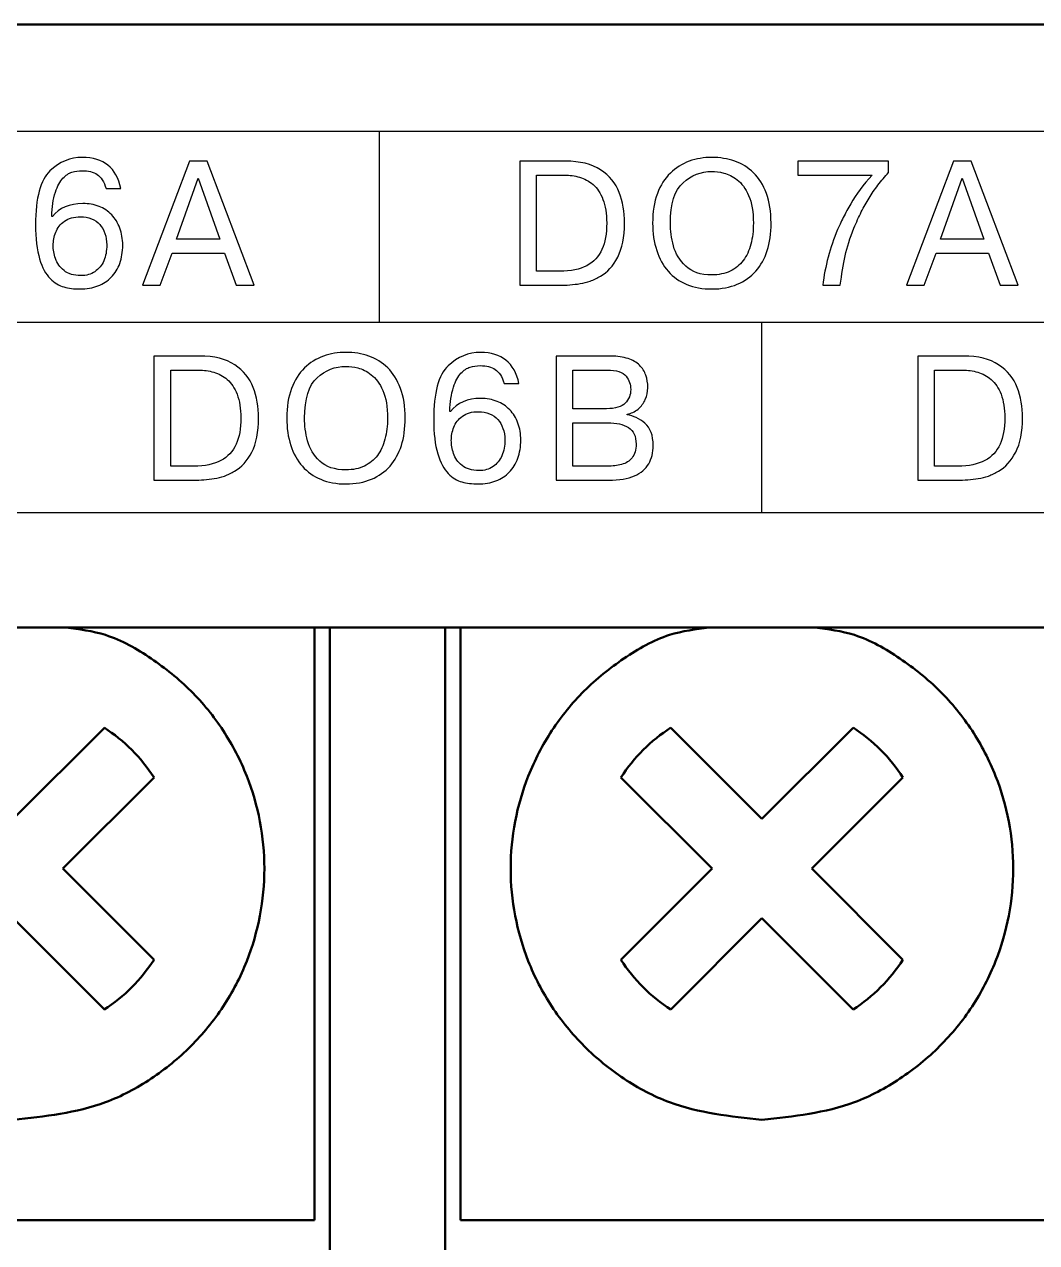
# Model space of a CAD drawing. Header units: millimetres. Extents: x 3520 to 8864, y 403 to 1747.
# Drawn here: x 5707.74 to 5717.81, y 1217.08 to 1229.2 of the extents above; entities that cross this region are included whole.
import ezdxf

# ---------------------------------------------------------------- set-up
doc = ezdxf.new("R2010")
doc.units = ezdxf.units.MM
doc.layers.add('main', color=5, linetype='Continuous', lineweight=50)
doc.layers.add('text', color=250, linetype='Continuous')

msp = doc.modelspace()

# ---------------------------------------------------------------- linework, layer by layer
at = {"layer": 'main', "color": 0, "linetype": 'Continuous'}
for p, q in [((5678.124, 1229.2), (5741.124, 1229.2)), ((5680.124, 1223.2), (5739.124, 1223.2)), ((5710.624, 1220.8), (5710.624, 1223.2)), ((5710.774, 1223.2), (5710.774, 1217.4)), ((5711.924, 1217.4), (5711.924, 1223.2)), ((5712.074, 1223.2), (5712.074, 1220.8)), ((5707.624, 1221.295), (5708.532, 1222.202)), ((5714.167, 1222.202), (5715.074, 1221.295)), ((5715.074, 1221.295), (5715.982, 1222.202)), ((5709.027, 1221.707), (5708.119, 1220.8)), ((5714.579, 1220.8), (5713.672, 1221.707)), ((5716.477, 1221.707), (5715.569, 1220.8)), ((5708.119, 1220.8), (5709.027, 1219.893)), ((5710.624, 1217.3), (5710.624, 1220.8)), ((5712.074, 1220.8), (5712.074, 1217.3)), ((5713.672, 1219.893), (5714.579, 1220.8)), ((5715.569, 1220.8), (5716.477, 1219.893)), ((5708.532, 1219.398), (5707.624, 1220.305)), ((5715.074, 1220.305), (5714.167, 1219.398)), ((5715.982, 1219.398), (5715.074, 1220.305)), ((5704.624, 1217.3), (5710.624, 1217.3)), ((5710.774, 1217.4), (5710.774, 1216.4)), ((5711.924, 1216.4), (5711.924, 1217.4)), ((5712.074, 1217.3), (5718.074, 1217.3))]:
    msp.add_line(p, q, dxfattribs=at)
for centre, start, end in [((5707.624, 1220.8), 32.9031, 57.0969), ((5715.074, 1220.8), 122.9031, 147.0969), ((5715.074, 1220.8), 32.9031, 57.0969), ((5707.624, 1220.8), 302.9031, 327.0969), ((5715.074, 1220.8), 212.9031, 237.0969), ((5715.074, 1220.8), 302.9031, 327.0969)]:
    msp.add_arc(centre, 1.67, start, end, dxfattribs=at)
for points, knots in [([(5708.149, 1223.2), (5708.283, 1223.182), (5708.587, 1223.142), (5709.006, 1222.899), (5709.405, 1222.581), (5709.729, 1222.182), (5710.031, 1221.6), (5710.185, 1220.8), (5710.031, 1220), (5709.729, 1219.417), (5709.404, 1219.02), (5709.007, 1218.697), (5708.424, 1218.385), (5707.939, 1218.334), (5707.624, 1218.3)], [0, 0, 0, 0, 0.055286, 0.12523, 0.195101, 0.265045, 0.334916, 0.463401, 0.591886, 0.66183, 0.7317, 0.801644, 0.871515, 1, 1, 1, 1]), ([(5715.074, 1218.3), (5714.76, 1218.334), (5714.275, 1218.385), (5713.692, 1218.697), (5713.295, 1219.02), (5712.969, 1219.418), (5712.668, 1220), (5712.514, 1220.8), (5712.668, 1221.6), (5712.97, 1222.182), (5713.294, 1222.581), (5713.693, 1222.9), (5714.112, 1223.142), (5714.416, 1223.182), (5714.55, 1223.2)], [0, 0, 0, 0, 0.128485, 0.198429, 0.2683, 0.338244, 0.408114, 0.536599, 0.665084, 0.735028, 0.804899, 0.874843, 0.944714, 1, 1, 1, 1]), ([(5715.599, 1223.2), (5715.733, 1223.182), (5716.037, 1223.142), (5716.456, 1222.899), (5716.855, 1222.581), (5717.179, 1222.182), (5717.481, 1221.6), (5717.635, 1220.8), (5717.481, 1220), (5717.179, 1219.417), (5716.854, 1219.02), (5716.457, 1218.697), (5715.874, 1218.385), (5715.389, 1218.334), (5715.074, 1218.3)], [0, 0, 0, 0, 0.055286, 0.12523, 0.195101, 0.265045, 0.334916, 0.463401, 0.591886, 0.66183, 0.7317, 0.801644, 0.871515, 1, 1, 1, 1])]:
    msp.add_open_spline(points, degree=3, knots=knots, dxfattribs=at)
at = {"layer": 'text', "color": 0}
for points, knots in [([(5681.771, 1224.338), (5681.771, 1224.338), (5736.971, 1224.338), (5736.971, 1224.338), (5736.971, 1224.338), (5736.971, 1224.338), (5736.971, 1228.138), (5736.971, 1228.138), (5736.971, 1228.138), (5736.971, 1228.138), (5681.771, 1228.138), (5681.771, 1228.138), (5681.771, 1228.138), (5681.771, 1228.138), (5681.771, 1224.338), (5681.771, 1224.338)], [0, 0, 0, 0, 0.25, 0.25, 0.25, 0.25, 0.5, 0.5, 0.5, 0.5, 0.75, 0.75, 0.75, 0.75, 1, 1, 1, 1]), ([(5708.697, 1227.567), (5708.697, 1227.567), (5708.549, 1227.567), (5708.549, 1227.567), (5708.549, 1227.567), (5708.529, 1227.635), (5708.499, 1227.681), (5708.461, 1227.706), (5708.461, 1227.706), (5708.422, 1227.731), (5708.372, 1227.744), (5708.313, 1227.744), (5708.313, 1227.744), (5708.275, 1227.744), (5708.241, 1227.739), (5708.21, 1227.73), (5708.21, 1227.73), (5708.179, 1227.72), (5708.149, 1227.7), (5708.12, 1227.669), (5708.12, 1227.669), (5708.09, 1227.638), (5708.065, 1227.592), (5708.046, 1227.53), (5708.046, 1227.53), (5708.034, 1227.494), (5708.025, 1227.456), (5708.019, 1227.418), (5708.019, 1227.418), (5708.013, 1227.379), (5708.01, 1227.336), (5708.01, 1227.287), (5708.01, 1227.287), (5708.01, 1227.287), (5708.016, 1227.287), (5708.016, 1227.287), (5708.016, 1227.287), (5708.084, 1227.374), (5708.184, 1227.417), (5708.318, 1227.417), (5708.318, 1227.417), (5708.377, 1227.417), (5708.431, 1227.408), (5708.479, 1227.389), (5708.479, 1227.389), (5708.527, 1227.37), (5708.569, 1227.342), (5708.605, 1227.305), (5708.605, 1227.305), (5708.64, 1227.268), (5708.667, 1227.224), (5708.686, 1227.173), (5708.686, 1227.173), (5708.705, 1227.122), (5708.715, 1227.065), (5708.715, 1227.003), (5708.715, 1227.003), (5708.715, 1226.937), (5708.705, 1226.877), (5708.686, 1226.822), (5708.686, 1226.822), (5708.667, 1226.768), (5708.638, 1226.721), (5708.6, 1226.683), (5708.6, 1226.683), (5708.565, 1226.647), (5708.521, 1226.618), (5708.468, 1226.598), (5708.468, 1226.598), (5708.416, 1226.577), (5708.356, 1226.567), (5708.291, 1226.567), (5708.291, 1226.567), (5708.231, 1226.567), (5708.177, 1226.574), (5708.13, 1226.587), (5708.13, 1226.587), (5708.082, 1226.6), (5708.037, 1226.627), (5707.994, 1226.67), (5707.994, 1226.67), (5707.95, 1226.713), (5707.915, 1226.779), (5707.888, 1226.867), (5707.888, 1226.867), (5707.862, 1226.956), (5707.848, 1227.069), (5707.848, 1227.206), (5707.848, 1227.206), (5707.848, 1227.474), (5707.896, 1227.653), (5707.991, 1227.742), (5707.991, 1227.742), (5708.087, 1227.832), (5708.194, 1227.876), (5708.314, 1227.876), (5708.314, 1227.876), (5708.525, 1227.876), (5708.652, 1227.773), (5708.697, 1227.567)], [0, 0, 0, 0, 0.04, 0.04, 0.04, 0.04, 0.08, 0.08, 0.08, 0.08, 0.12, 0.12, 0.12, 0.12, 0.16, 0.16, 0.16, 0.16, 0.2, 0.2, 0.2, 0.2, 0.24, 0.24, 0.24, 0.24, 0.28, 0.28, 0.28, 0.28, 0.32, 0.32, 0.32, 0.32, 0.36, 0.36, 0.36, 0.36, 0.4, 0.4, 0.4, 0.4, 0.44, 0.44, 0.44, 0.44, 0.48, 0.48, 0.48, 0.48, 0.52, 0.52, 0.52, 0.52, 0.56, 0.56, 0.56, 0.56, 0.6, 0.6, 0.6, 0.6, 0.64, 0.64, 0.64, 0.64, 0.68, 0.68, 0.68, 0.68, 0.72, 0.72, 0.72, 0.72, 0.76, 0.76, 0.76, 0.76, 0.8, 0.8, 0.8, 0.8, 0.84, 0.84, 0.84, 0.84, 0.88, 0.88, 0.88, 0.88, 0.92, 0.92, 0.92, 0.92, 0.96, 0.96, 0.96, 0.96, 1, 1, 1, 1]), ([(5709.206, 1226.924), (5709.206, 1226.924), (5709.089, 1226.604), (5709.089, 1226.604), (5709.089, 1226.604), (5709.089, 1226.604), (5708.911, 1226.604), (5708.911, 1226.604), (5708.911, 1226.604), (5708.911, 1226.604), (5709.379, 1227.839), (5709.379, 1227.839), (5709.379, 1227.839), (5709.379, 1227.839), (5709.555, 1227.839), (5709.555, 1227.839), (5709.555, 1227.839), (5709.555, 1227.839), (5710.022, 1226.604), (5710.022, 1226.604), (5710.022, 1226.604), (5710.022, 1226.604), (5709.844, 1226.604), (5709.844, 1226.604), (5709.844, 1226.604), (5709.844, 1226.604), (5709.727, 1226.924), (5709.727, 1226.924), (5709.727, 1226.924), (5709.727, 1226.924), (5709.206, 1226.924), (5709.206, 1226.924)], [0, 0, 0, 0, 0.125, 0.125, 0.125, 0.125, 0.25, 0.25, 0.25, 0.25, 0.375, 0.375, 0.375, 0.375, 0.5, 0.5, 0.5, 0.5, 0.625, 0.625, 0.625, 0.625, 0.75, 0.75, 0.75, 0.75, 0.875, 0.875, 0.875, 0.875, 1, 1, 1, 1]), ([(5712.665, 1227.839), (5712.665, 1227.839), (5713.119, 1227.839), (5713.119, 1227.839), (5713.119, 1227.839), (5713.265, 1227.839), (5713.381, 1227.81), (5713.469, 1227.753), (5713.469, 1227.753), (5713.557, 1227.695), (5713.619, 1227.62), (5713.654, 1227.527), (5713.654, 1227.527), (5713.689, 1227.434), (5713.707, 1227.334), (5713.707, 1227.225), (5713.707, 1227.225), (5713.707, 1227.083), (5713.684, 1226.969), (5713.639, 1226.883), (5713.639, 1226.883), (5713.593, 1226.796), (5713.537, 1226.733), (5713.468, 1226.694), (5713.468, 1226.694), (5713.434, 1226.674), (5713.401, 1226.658), (5713.367, 1226.646), (5713.367, 1226.646), (5713.334, 1226.634), (5713.3, 1226.625), (5713.266, 1226.62), (5713.266, 1226.62), (5713.198, 1226.61), (5713.129, 1226.604), (5713.057, 1226.604), (5713.057, 1226.604), (5713.057, 1226.604), (5712.665, 1226.604), (5712.665, 1226.604), (5712.665, 1226.604), (5712.665, 1226.604), (5712.665, 1227.839), (5712.665, 1227.839)], [0, 0, 0, 0, 0.090909, 0.090909, 0.090909, 0.090909, 0.181818, 0.181818, 0.181818, 0.181818, 0.272727, 0.272727, 0.272727, 0.272727, 0.363636, 0.363636, 0.363636, 0.363636, 0.454545, 0.454545, 0.454545, 0.454545, 0.545455, 0.545455, 0.545455, 0.545455, 0.636364, 0.636364, 0.636364, 0.636364, 0.727273, 0.727273, 0.727273, 0.727273, 0.818182, 0.818182, 0.818182, 0.818182, 0.909091, 0.909091, 0.909091, 0.909091, 1, 1, 1, 1]), ([(5714.576, 1226.567), (5714.483, 1226.567), (5714.399, 1226.582), (5714.326, 1226.612), (5714.326, 1226.612), (5714.253, 1226.642), (5714.192, 1226.686), (5714.142, 1226.743), (5714.142, 1226.743), (5714.091, 1226.8), (5714.053, 1226.869), (5714.027, 1226.951), (5714.027, 1226.951), (5714, 1227.032), (5713.987, 1227.123), (5713.987, 1227.222), (5713.987, 1227.222), (5713.987, 1227.334), (5714.003, 1227.432), (5714.034, 1227.516), (5714.034, 1227.516), (5714.065, 1227.599), (5714.108, 1227.668), (5714.163, 1227.72), (5714.163, 1227.72), (5714.217, 1227.773), (5714.28, 1227.812), (5714.351, 1227.838), (5714.351, 1227.838), (5714.422, 1227.864), (5714.497, 1227.876), (5714.576, 1227.876), (5714.576, 1227.876), (5714.656, 1227.876), (5714.731, 1227.864), (5714.803, 1227.839), (5714.803, 1227.839), (5714.874, 1227.814), (5714.937, 1227.775), (5714.991, 1227.723), (5714.991, 1227.723), (5715.045, 1227.67), (5715.088, 1227.602), (5715.119, 1227.518), (5715.119, 1227.518), (5715.15, 1227.434), (5715.165, 1227.335), (5715.165, 1227.222), (5715.165, 1227.222), (5715.165, 1227.119), (5715.153, 1227.028), (5715.127, 1226.949), (5715.127, 1226.949), (5715.101, 1226.869), (5715.064, 1226.801), (5715.014, 1226.745), (5715.014, 1226.745), (5714.964, 1226.689), (5714.902, 1226.645), (5714.829, 1226.614), (5714.829, 1226.614), (5714.756, 1226.583), (5714.671, 1226.567), (5714.576, 1226.567)], [0, 0, 0, 0, 0.0625, 0.0625, 0.0625, 0.0625, 0.125, 0.125, 0.125, 0.125, 0.1875, 0.1875, 0.1875, 0.1875, 0.25, 0.25, 0.25, 0.25, 0.3125, 0.3125, 0.3125, 0.3125, 0.375, 0.375, 0.375, 0.375, 0.4375, 0.4375, 0.4375, 0.4375, 0.5, 0.5, 0.5, 0.5, 0.5625, 0.5625, 0.5625, 0.5625, 0.625, 0.625, 0.625, 0.625, 0.6875, 0.6875, 0.6875, 0.6875, 0.75, 0.75, 0.75, 0.75, 0.8125, 0.8125, 0.8125, 0.8125, 0.875, 0.875, 0.875, 0.875, 0.9375, 0.9375, 0.9375, 0.9375, 1, 1, 1, 1]), ([(5715.431, 1227.7), (5715.431, 1227.7), (5715.431, 1227.839), (5715.431, 1227.839), (5715.431, 1227.839), (5715.431, 1227.839), (5716.332, 1227.839), (5716.332, 1227.839), (5716.332, 1227.839), (5716.332, 1227.839), (5716.332, 1227.726), (5716.332, 1227.726), (5716.332, 1227.726), (5716.297, 1227.686), (5716.262, 1227.644), (5716.228, 1227.6), (5716.228, 1227.6), (5716.196, 1227.558), (5716.167, 1227.516), (5716.14, 1227.472), (5716.14, 1227.472), (5716.113, 1227.429), (5716.088, 1227.382), (5716.063, 1227.334), (5716.063, 1227.334), (5716.039, 1227.285), (5716.014, 1227.231), (5715.99, 1227.173), (5715.99, 1227.173), (5715.951, 1227.074), (5715.922, 1226.982), (5715.902, 1226.896), (5715.902, 1226.896), (5715.883, 1226.81), (5715.867, 1226.713), (5715.854, 1226.604), (5715.854, 1226.604), (5715.854, 1226.604), (5715.679, 1226.604), (5715.679, 1226.604), (5715.679, 1226.604), (5715.702, 1226.793), (5715.752, 1226.978), (5715.827, 1227.158), (5715.827, 1227.158), (5715.841, 1227.192), (5715.86, 1227.232), (5715.883, 1227.278), (5715.883, 1227.278), (5715.906, 1227.324), (5715.931, 1227.369), (5715.958, 1227.415), (5715.958, 1227.415), (5716.011, 1227.51), (5716.082, 1227.604), (5716.17, 1227.7), (5716.17, 1227.7), (5716.17, 1227.7), (5715.431, 1227.7), (5715.431, 1227.7)], [0, 0, 0, 0, 0.066667, 0.066667, 0.066667, 0.066667, 0.133333, 0.133333, 0.133333, 0.133333, 0.2, 0.2, 0.2, 0.2, 0.266667, 0.266667, 0.266667, 0.266667, 0.333333, 0.333333, 0.333333, 0.333333, 0.4, 0.4, 0.4, 0.4, 0.466667, 0.466667, 0.466667, 0.466667, 0.533333, 0.533333, 0.533333, 0.533333, 0.6, 0.6, 0.6, 0.6, 0.666667, 0.666667, 0.666667, 0.666667, 0.733333, 0.733333, 0.733333, 0.733333, 0.8, 0.8, 0.8, 0.8, 0.866667, 0.866667, 0.866667, 0.866667, 0.933333, 0.933333, 0.933333, 0.933333, 1, 1, 1, 1]), ([(5716.806, 1226.924), (5716.806, 1226.924), (5716.689, 1226.604), (5716.689, 1226.604), (5716.689, 1226.604), (5716.689, 1226.604), (5716.511, 1226.604), (5716.511, 1226.604), (5716.511, 1226.604), (5716.511, 1226.604), (5716.979, 1227.839), (5716.979, 1227.839), (5716.979, 1227.839), (5716.979, 1227.839), (5717.155, 1227.839), (5717.155, 1227.839), (5717.155, 1227.839), (5717.155, 1227.839), (5717.622, 1226.604), (5717.622, 1226.604), (5717.622, 1226.604), (5717.622, 1226.604), (5717.444, 1226.604), (5717.444, 1226.604), (5717.444, 1226.604), (5717.444, 1226.604), (5717.327, 1226.924), (5717.327, 1226.924), (5717.327, 1226.924), (5717.327, 1226.924), (5716.806, 1226.924), (5716.806, 1226.924)], [0, 0, 0, 0, 0.125, 0.125, 0.125, 0.125, 0.25, 0.25, 0.25, 0.25, 0.375, 0.375, 0.375, 0.375, 0.5, 0.5, 0.5, 0.5, 0.625, 0.625, 0.625, 0.625, 0.75, 0.75, 0.75, 0.75, 0.875, 0.875, 0.875, 0.875, 1, 1, 1, 1]), ([(5714.576, 1226.707), (5714.645, 1226.707), (5714.706, 1226.719), (5714.758, 1226.745), (5714.758, 1226.745), (5714.811, 1226.77), (5714.854, 1226.805), (5714.888, 1226.85), (5714.888, 1226.85), (5714.922, 1226.895), (5714.947, 1226.95), (5714.964, 1227.013), (5714.964, 1227.013), (5714.981, 1227.077), (5714.989, 1227.147), (5714.989, 1227.222), (5714.989, 1227.222), (5714.989, 1227.334), (5714.974, 1227.426), (5714.942, 1227.496), (5714.942, 1227.496), (5714.911, 1227.567), (5714.873, 1227.62), (5714.828, 1227.654), (5714.828, 1227.654), (5714.782, 1227.688), (5714.738, 1227.711), (5714.695, 1227.721), (5714.695, 1227.721), (5714.652, 1227.731), (5714.612, 1227.737), (5714.576, 1227.737), (5714.576, 1227.737), (5714.468, 1227.737), (5714.372, 1227.699), (5714.289, 1227.623), (5714.289, 1227.623), (5714.205, 1227.548), (5714.164, 1227.414), (5714.164, 1227.222), (5714.164, 1227.222), (5714.164, 1227.148), (5714.174, 1227.073), (5714.194, 1226.996), (5714.194, 1226.996), (5714.214, 1226.919), (5714.255, 1226.852), (5714.316, 1226.794), (5714.316, 1226.794), (5714.377, 1226.736), (5714.464, 1226.707), (5714.576, 1226.707)], [0, 0, 0, 0, 0.076923, 0.076923, 0.076923, 0.076923, 0.153846, 0.153846, 0.153846, 0.153846, 0.230769, 0.230769, 0.230769, 0.230769, 0.307692, 0.307692, 0.307692, 0.307692, 0.384615, 0.384615, 0.384615, 0.384615, 0.461538, 0.461538, 0.461538, 0.461538, 0.538462, 0.538462, 0.538462, 0.538462, 0.615385, 0.615385, 0.615385, 0.615385, 0.692308, 0.692308, 0.692308, 0.692308, 0.769231, 0.769231, 0.769231, 0.769231, 0.846154, 0.846154, 0.846154, 0.846154, 0.923077, 0.923077, 0.923077, 0.923077, 1, 1, 1, 1]), ([(5709.251, 1227.063), (5709.251, 1227.063), (5709.682, 1227.063), (5709.682, 1227.063), (5709.682, 1227.063), (5709.682, 1227.063), (5709.467, 1227.671), (5709.467, 1227.671), (5709.467, 1227.671), (5709.467, 1227.671), (5709.251, 1227.063), (5709.251, 1227.063)], [0, 0, 0, 0, 0.333333, 0.333333, 0.333333, 0.333333, 0.666667, 0.666667, 0.666667, 0.666667, 1, 1, 1, 1]), ([(5712.832, 1227.7), (5712.832, 1227.7), (5712.832, 1226.744), (5712.832, 1226.744), (5712.832, 1226.744), (5712.832, 1226.744), (5713.062, 1226.744), (5713.062, 1226.744), (5713.062, 1226.744), (5713.173, 1226.744), (5713.263, 1226.762), (5713.332, 1226.799), (5713.332, 1226.799), (5713.401, 1226.836), (5713.452, 1226.89), (5713.483, 1226.961), (5713.483, 1226.961), (5713.514, 1227.032), (5713.53, 1227.119), (5713.53, 1227.222), (5713.53, 1227.222), (5713.53, 1227.317), (5713.518, 1227.395), (5713.493, 1227.459), (5713.493, 1227.459), (5713.468, 1227.522), (5713.435, 1227.571), (5713.395, 1227.606), (5713.395, 1227.606), (5713.354, 1227.641), (5713.309, 1227.665), (5713.26, 1227.679), (5713.26, 1227.679), (5713.212, 1227.693), (5713.161, 1227.7), (5713.11, 1227.7), (5713.11, 1227.7), (5713.11, 1227.7), (5712.832, 1227.7), (5712.832, 1227.7)], [0, 0, 0, 0, 0.1, 0.1, 0.1, 0.1, 0.2, 0.2, 0.2, 0.2, 0.3, 0.3, 0.3, 0.3, 0.4, 0.4, 0.4, 0.4, 0.5, 0.5, 0.5, 0.5, 0.6, 0.6, 0.6, 0.6, 0.7, 0.7, 0.7, 0.7, 0.8, 0.8, 0.8, 0.8, 0.9, 0.9, 0.9, 0.9, 1, 1, 1, 1]), ([(5716.851, 1227.063), (5716.851, 1227.063), (5717.282, 1227.063), (5717.282, 1227.063), (5717.282, 1227.063), (5717.282, 1227.063), (5717.067, 1227.671), (5717.067, 1227.671), (5717.067, 1227.671), (5717.067, 1227.671), (5716.851, 1227.063), (5716.851, 1227.063)], [0, 0, 0, 0, 0.333333, 0.333333, 0.333333, 0.333333, 0.666667, 0.666667, 0.666667, 0.666667, 1, 1, 1, 1]), ([(5708.023, 1227), (5708.023, 1226.959), (5708.031, 1226.916), (5708.046, 1226.869), (5708.046, 1226.869), (5708.061, 1226.823), (5708.09, 1226.783), (5708.131, 1226.75), (5708.131, 1226.75), (5708.172, 1226.717), (5708.228, 1226.7), (5708.299, 1226.7), (5708.299, 1226.7), (5708.353, 1226.7), (5708.399, 1226.713), (5708.438, 1226.739), (5708.438, 1226.739), (5708.477, 1226.766), (5708.507, 1226.802), (5708.527, 1226.848), (5708.527, 1226.848), (5708.546, 1226.894), (5708.556, 1226.946), (5708.556, 1227.005), (5708.556, 1227.005), (5708.556, 1227.048), (5708.55, 1227.086), (5708.538, 1227.12), (5708.538, 1227.12), (5708.526, 1227.154), (5708.508, 1227.183), (5708.487, 1227.208), (5708.487, 1227.208), (5708.465, 1227.232), (5708.437, 1227.251), (5708.404, 1227.265), (5708.404, 1227.265), (5708.371, 1227.279), (5708.334, 1227.286), (5708.295, 1227.286), (5708.295, 1227.286), (5708.229, 1227.286), (5708.175, 1227.271), (5708.135, 1227.241), (5708.135, 1227.241), (5708.094, 1227.211), (5708.066, 1227.175), (5708.049, 1227.131), (5708.049, 1227.131), (5708.032, 1227.088), (5708.023, 1227.044), (5708.023, 1227)], [0, 0, 0, 0, 0.076923, 0.076923, 0.076923, 0.076923, 0.153846, 0.153846, 0.153846, 0.153846, 0.230769, 0.230769, 0.230769, 0.230769, 0.307692, 0.307692, 0.307692, 0.307692, 0.384615, 0.384615, 0.384615, 0.384615, 0.461538, 0.461538, 0.461538, 0.461538, 0.538462, 0.538462, 0.538462, 0.538462, 0.615385, 0.615385, 0.615385, 0.615385, 0.692308, 0.692308, 0.692308, 0.692308, 0.769231, 0.769231, 0.769231, 0.769231, 0.846154, 0.846154, 0.846154, 0.846154, 0.923077, 0.923077, 0.923077, 0.923077, 1, 1, 1, 1]), ([(5709.026, 1225.899), (5709.026, 1225.899), (5709.48, 1225.899), (5709.48, 1225.899), (5709.48, 1225.899), (5709.625, 1225.899), (5709.742, 1225.871), (5709.829, 1225.813), (5709.829, 1225.813), (5709.917, 1225.755), (5709.979, 1225.68), (5710.014, 1225.587), (5710.014, 1225.587), (5710.049, 1225.495), (5710.067, 1225.394), (5710.067, 1225.285), (5710.067, 1225.285), (5710.067, 1225.144), (5710.044, 1225.03), (5709.999, 1224.943), (5709.999, 1224.943), (5709.953, 1224.857), (5709.897, 1224.793), (5709.828, 1224.754), (5709.828, 1224.754), (5709.794, 1224.734), (5709.761, 1224.719), (5709.728, 1224.706), (5709.728, 1224.706), (5709.694, 1224.694), (5709.66, 1224.685), (5709.626, 1224.68), (5709.626, 1224.68), (5709.559, 1224.67), (5709.489, 1224.664), (5709.418, 1224.664), (5709.418, 1224.664), (5709.418, 1224.664), (5709.026, 1224.664), (5709.026, 1224.664), (5709.026, 1224.664), (5709.026, 1224.664), (5709.026, 1225.899), (5709.026, 1225.899)], [0, 0, 0, 0, 0.090909, 0.090909, 0.090909, 0.090909, 0.181818, 0.181818, 0.181818, 0.181818, 0.272727, 0.272727, 0.272727, 0.272727, 0.363636, 0.363636, 0.363636, 0.363636, 0.454545, 0.454545, 0.454545, 0.454545, 0.545455, 0.545455, 0.545455, 0.545455, 0.636364, 0.636364, 0.636364, 0.636364, 0.727273, 0.727273, 0.727273, 0.727273, 0.818182, 0.818182, 0.818182, 0.818182, 0.909091, 0.909091, 0.909091, 0.909091, 1, 1, 1, 1]), ([(5710.936, 1224.627), (5710.843, 1224.627), (5710.759, 1224.642), (5710.686, 1224.673), (5710.686, 1224.673), (5710.614, 1224.703), (5710.552, 1224.746), (5710.502, 1224.803), (5710.502, 1224.803), (5710.452, 1224.86), (5710.413, 1224.929), (5710.387, 1225.011), (5710.387, 1225.011), (5710.36, 1225.092), (5710.347, 1225.183), (5710.347, 1225.282), (5710.347, 1225.282), (5710.347, 1225.394), (5710.363, 1225.493), (5710.394, 1225.576), (5710.394, 1225.576), (5710.425, 1225.66), (5710.468, 1225.728), (5710.523, 1225.781), (5710.523, 1225.781), (5710.577, 1225.833), (5710.64, 1225.873), (5710.711, 1225.898), (5710.711, 1225.898), (5710.782, 1225.924), (5710.857, 1225.936), (5710.936, 1225.936), (5710.936, 1225.936), (5711.016, 1225.936), (5711.092, 1225.924), (5711.163, 1225.899), (5711.163, 1225.899), (5711.234, 1225.874), (5711.297, 1225.835), (5711.351, 1225.783), (5711.351, 1225.783), (5711.405, 1225.73), (5711.448, 1225.662), (5711.479, 1225.578), (5711.479, 1225.578), (5711.51, 1225.494), (5711.525, 1225.395), (5711.525, 1225.282), (5711.525, 1225.282), (5711.525, 1225.179), (5711.513, 1225.088), (5711.487, 1225.009), (5711.487, 1225.009), (5711.462, 1224.93), (5711.424, 1224.862), (5711.374, 1224.805), (5711.374, 1224.805), (5711.324, 1224.749), (5711.262, 1224.705), (5711.189, 1224.674), (5711.189, 1224.674), (5711.116, 1224.643), (5711.032, 1224.627), (5710.936, 1224.627)], [0, 0, 0, 0, 0.0625, 0.0625, 0.0625, 0.0625, 0.125, 0.125, 0.125, 0.125, 0.1875, 0.1875, 0.1875, 0.1875, 0.25, 0.25, 0.25, 0.25, 0.3125, 0.3125, 0.3125, 0.3125, 0.375, 0.375, 0.375, 0.375, 0.4375, 0.4375, 0.4375, 0.4375, 0.5, 0.5, 0.5, 0.5, 0.5625, 0.5625, 0.5625, 0.5625, 0.625, 0.625, 0.625, 0.625, 0.6875, 0.6875, 0.6875, 0.6875, 0.75, 0.75, 0.75, 0.75, 0.8125, 0.8125, 0.8125, 0.8125, 0.875, 0.875, 0.875, 0.875, 0.9375, 0.9375, 0.9375, 0.9375, 1, 1, 1, 1]), ([(5712.657, 1225.627), (5712.657, 1225.627), (5712.509, 1225.627), (5712.509, 1225.627), (5712.509, 1225.627), (5712.489, 1225.695), (5712.459, 1225.742), (5712.421, 1225.767), (5712.421, 1225.767), (5712.382, 1225.792), (5712.333, 1225.804), (5712.273, 1225.804), (5712.273, 1225.804), (5712.235, 1225.804), (5712.201, 1225.799), (5712.17, 1225.79), (5712.17, 1225.79), (5712.139, 1225.78), (5712.109, 1225.76), (5712.08, 1225.729), (5712.08, 1225.729), (5712.05, 1225.698), (5712.025, 1225.652), (5712.006, 1225.59), (5712.006, 1225.59), (5711.994, 1225.554), (5711.986, 1225.517), (5711.979, 1225.478), (5711.979, 1225.478), (5711.973, 1225.439), (5711.97, 1225.396), (5711.97, 1225.348), (5711.97, 1225.348), (5711.97, 1225.348), (5711.977, 1225.348), (5711.977, 1225.348), (5711.977, 1225.348), (5712.044, 1225.434), (5712.144, 1225.478), (5712.278, 1225.478), (5712.278, 1225.478), (5712.337, 1225.478), (5712.391, 1225.468), (5712.439, 1225.449), (5712.439, 1225.449), (5712.487, 1225.43), (5712.529, 1225.402), (5712.565, 1225.365), (5712.565, 1225.365), (5712.6, 1225.328), (5712.628, 1225.284), (5712.647, 1225.233), (5712.647, 1225.233), (5712.666, 1225.182), (5712.675, 1225.125), (5712.675, 1225.063), (5712.675, 1225.063), (5712.675, 1224.997), (5712.665, 1224.937), (5712.646, 1224.882), (5712.646, 1224.882), (5712.627, 1224.828), (5712.598, 1224.781), (5712.56, 1224.743), (5712.56, 1224.743), (5712.525, 1224.707), (5712.481, 1224.678), (5712.428, 1224.658), (5712.428, 1224.658), (5712.376, 1224.638), (5712.317, 1224.627), (5712.251, 1224.627), (5712.251, 1224.627), (5712.191, 1224.627), (5712.137, 1224.634), (5712.09, 1224.647), (5712.09, 1224.647), (5712.042, 1224.66), (5711.997, 1224.688), (5711.954, 1224.73), (5711.954, 1224.73), (5711.91, 1224.773), (5711.875, 1224.839), (5711.849, 1224.928), (5711.849, 1224.928), (5711.822, 1225.016), (5711.809, 1225.129), (5711.809, 1225.267), (5711.809, 1225.267), (5711.809, 1225.535), (5711.856, 1225.713), (5711.952, 1225.802), (5711.952, 1225.802), (5712.047, 1225.892), (5712.155, 1225.936), (5712.275, 1225.936), (5712.275, 1225.936), (5712.485, 1225.936), (5712.612, 1225.833), (5712.657, 1225.627)], [0, 0, 0, 0, 0.04, 0.04, 0.04, 0.04, 0.08, 0.08, 0.08, 0.08, 0.12, 0.12, 0.12, 0.12, 0.16, 0.16, 0.16, 0.16, 0.2, 0.2, 0.2, 0.2, 0.24, 0.24, 0.24, 0.24, 0.28, 0.28, 0.28, 0.28, 0.32, 0.32, 0.32, 0.32, 0.36, 0.36, 0.36, 0.36, 0.4, 0.4, 0.4, 0.4, 0.44, 0.44, 0.44, 0.44, 0.48, 0.48, 0.48, 0.48, 0.52, 0.52, 0.52, 0.52, 0.56, 0.56, 0.56, 0.56, 0.6, 0.6, 0.6, 0.6, 0.64, 0.64, 0.64, 0.64, 0.68, 0.68, 0.68, 0.68, 0.72, 0.72, 0.72, 0.72, 0.76, 0.76, 0.76, 0.76, 0.8, 0.8, 0.8, 0.8, 0.84, 0.84, 0.84, 0.84, 0.88, 0.88, 0.88, 0.88, 0.92, 0.92, 0.92, 0.92, 0.96, 0.96, 0.96, 0.96, 1, 1, 1, 1]), ([(5713.028, 1225.899), (5713.028, 1225.899), (5713.57, 1225.899), (5713.57, 1225.899), (5713.57, 1225.899), (5713.604, 1225.899), (5713.636, 1225.897), (5713.663, 1225.893), (5713.663, 1225.893), (5713.691, 1225.889), (5713.717, 1225.883), (5713.742, 1225.874), (5713.742, 1225.874), (5713.789, 1225.859), (5713.827, 1225.837), (5713.856, 1225.808), (5713.856, 1225.808), (5713.885, 1225.78), (5713.906, 1225.747), (5713.919, 1225.71), (5713.919, 1225.71), (5713.932, 1225.672), (5713.939, 1225.631), (5713.939, 1225.585), (5713.939, 1225.585), (5713.939, 1225.544), (5713.93, 1225.505), (5713.914, 1225.468), (5713.914, 1225.468), (5713.898, 1225.431), (5713.874, 1225.399), (5713.842, 1225.372), (5713.842, 1225.372), (5713.81, 1225.345), (5713.773, 1225.328), (5713.732, 1225.321), (5713.732, 1225.321), (5713.732, 1225.321), (5713.732, 1225.316), (5713.732, 1225.316), (5713.732, 1225.316), (5713.796, 1225.305), (5713.855, 1225.277), (5713.91, 1225.231), (5713.91, 1225.231), (5713.965, 1225.184), (5713.992, 1225.111), (5713.992, 1225.009), (5713.992, 1225.009), (5713.992, 1224.94), (5713.977, 1224.879), (5713.948, 1224.828), (5713.948, 1224.828), (5713.919, 1224.776), (5713.871, 1224.736), (5713.805, 1224.707), (5713.805, 1224.707), (5713.74, 1224.679), (5713.655, 1224.664), (5713.551, 1224.664), (5713.551, 1224.664), (5713.551, 1224.664), (5713.028, 1224.664), (5713.028, 1224.664), (5713.028, 1224.664), (5713.028, 1224.664), (5713.028, 1225.899), (5713.028, 1225.899)], [0, 0, 0, 0, 0.058824, 0.058824, 0.058824, 0.058824, 0.117647, 0.117647, 0.117647, 0.117647, 0.176471, 0.176471, 0.176471, 0.176471, 0.235294, 0.235294, 0.235294, 0.235294, 0.294118, 0.294118, 0.294118, 0.294118, 0.352941, 0.352941, 0.352941, 0.352941, 0.411765, 0.411765, 0.411765, 0.411765, 0.470588, 0.470588, 0.470588, 0.470588, 0.529412, 0.529412, 0.529412, 0.529412, 0.588235, 0.588235, 0.588235, 0.588235, 0.647059, 0.647059, 0.647059, 0.647059, 0.705882, 0.705882, 0.705882, 0.705882, 0.764706, 0.764706, 0.764706, 0.764706, 0.823529, 0.823529, 0.823529, 0.823529, 0.882353, 0.882353, 0.882353, 0.882353, 0.941176, 0.941176, 0.941176, 0.941176, 1, 1, 1, 1]), ([(5716.626, 1225.899), (5716.626, 1225.899), (5717.08, 1225.899), (5717.08, 1225.899), (5717.08, 1225.899), (5717.225, 1225.899), (5717.342, 1225.871), (5717.429, 1225.813), (5717.429, 1225.813), (5717.517, 1225.755), (5717.579, 1225.68), (5717.614, 1225.587), (5717.614, 1225.587), (5717.649, 1225.495), (5717.667, 1225.394), (5717.667, 1225.285), (5717.667, 1225.285), (5717.667, 1225.144), (5717.644, 1225.03), (5717.599, 1224.943), (5717.599, 1224.943), (5717.553, 1224.857), (5717.497, 1224.793), (5717.428, 1224.754), (5717.428, 1224.754), (5717.394, 1224.734), (5717.361, 1224.719), (5717.328, 1224.706), (5717.328, 1224.706), (5717.294, 1224.694), (5717.26, 1224.685), (5717.226, 1224.68), (5717.226, 1224.68), (5717.159, 1224.67), (5717.089, 1224.664), (5717.018, 1224.664), (5717.018, 1224.664), (5717.018, 1224.664), (5716.626, 1224.664), (5716.626, 1224.664), (5716.626, 1224.664), (5716.626, 1224.664), (5716.626, 1225.899), (5716.626, 1225.899)], [0, 0, 0, 0, 0.090909, 0.090909, 0.090909, 0.090909, 0.181818, 0.181818, 0.181818, 0.181818, 0.272727, 0.272727, 0.272727, 0.272727, 0.363636, 0.363636, 0.363636, 0.363636, 0.454545, 0.454545, 0.454545, 0.454545, 0.545455, 0.545455, 0.545455, 0.545455, 0.636364, 0.636364, 0.636364, 0.636364, 0.727273, 0.727273, 0.727273, 0.727273, 0.818182, 0.818182, 0.818182, 0.818182, 0.909091, 0.909091, 0.909091, 0.909091, 1, 1, 1, 1]), ([(5710.936, 1224.767), (5711.005, 1224.767), (5711.066, 1224.78), (5711.119, 1224.805), (5711.119, 1224.805), (5711.171, 1224.83), (5711.214, 1224.865), (5711.248, 1224.91), (5711.248, 1224.91), (5711.282, 1224.955), (5711.307, 1225.01), (5711.324, 1225.074), (5711.324, 1225.074), (5711.341, 1225.137), (5711.35, 1225.207), (5711.35, 1225.282), (5711.35, 1225.282), (5711.35, 1225.394), (5711.334, 1225.486), (5711.303, 1225.557), (5711.303, 1225.557), (5711.271, 1225.627), (5711.233, 1225.68), (5711.188, 1225.714), (5711.188, 1225.714), (5711.142, 1225.749), (5711.098, 1225.771), (5711.055, 1225.781), (5711.055, 1225.781), (5711.012, 1225.792), (5710.973, 1225.797), (5710.936, 1225.797), (5710.936, 1225.797), (5710.828, 1225.797), (5710.732, 1225.759), (5710.649, 1225.684), (5710.649, 1225.684), (5710.566, 1225.608), (5710.524, 1225.474), (5710.524, 1225.282), (5710.524, 1225.282), (5710.524, 1225.209), (5710.534, 1225.133), (5710.554, 1225.056), (5710.554, 1225.056), (5710.574, 1224.979), (5710.615, 1224.912), (5710.676, 1224.854), (5710.676, 1224.854), (5710.737, 1224.796), (5710.824, 1224.767), (5710.936, 1224.767)], [0, 0, 0, 0, 0.076923, 0.076923, 0.076923, 0.076923, 0.153846, 0.153846, 0.153846, 0.153846, 0.230769, 0.230769, 0.230769, 0.230769, 0.307692, 0.307692, 0.307692, 0.307692, 0.384615, 0.384615, 0.384615, 0.384615, 0.461538, 0.461538, 0.461538, 0.461538, 0.538462, 0.538462, 0.538462, 0.538462, 0.615385, 0.615385, 0.615385, 0.615385, 0.692308, 0.692308, 0.692308, 0.692308, 0.769231, 0.769231, 0.769231, 0.769231, 0.846154, 0.846154, 0.846154, 0.846154, 0.923077, 0.923077, 0.923077, 0.923077, 1, 1, 1, 1]), ([(5709.192, 1225.76), (5709.192, 1225.76), (5709.192, 1224.804), (5709.192, 1224.804), (5709.192, 1224.804), (5709.192, 1224.804), (5709.423, 1224.804), (5709.423, 1224.804), (5709.423, 1224.804), (5709.533, 1224.804), (5709.623, 1224.823), (5709.692, 1224.86), (5709.692, 1224.86), (5709.761, 1224.897), (5709.812, 1224.95), (5709.843, 1225.022), (5709.843, 1225.022), (5709.875, 1225.092), (5709.89, 1225.179), (5709.89, 1225.282), (5709.89, 1225.282), (5709.89, 1225.377), (5709.878, 1225.456), (5709.853, 1225.519), (5709.853, 1225.519), (5709.828, 1225.582), (5709.795, 1225.631), (5709.755, 1225.666), (5709.755, 1225.666), (5709.714, 1225.701), (5709.669, 1225.725), (5709.621, 1225.739), (5709.621, 1225.739), (5709.572, 1225.753), (5709.522, 1225.76), (5709.47, 1225.76), (5709.47, 1225.76), (5709.47, 1225.76), (5709.192, 1225.76), (5709.192, 1225.76)], [0, 0, 0, 0, 0.1, 0.1, 0.1, 0.1, 0.2, 0.2, 0.2, 0.2, 0.3, 0.3, 0.3, 0.3, 0.4, 0.4, 0.4, 0.4, 0.5, 0.5, 0.5, 0.5, 0.6, 0.6, 0.6, 0.6, 0.7, 0.7, 0.7, 0.7, 0.8, 0.8, 0.8, 0.8, 0.9, 0.9, 0.9, 0.9, 1, 1, 1, 1]), ([(5713.194, 1225.76), (5713.194, 1225.76), (5713.194, 1225.376), (5713.194, 1225.376), (5713.194, 1225.376), (5713.194, 1225.376), (5713.528, 1225.376), (5713.528, 1225.376), (5713.528, 1225.376), (5713.616, 1225.376), (5713.678, 1225.394), (5713.714, 1225.431), (5713.714, 1225.431), (5713.751, 1225.467), (5713.769, 1225.513), (5713.769, 1225.568), (5713.769, 1225.568), (5713.769, 1225.615), (5713.753, 1225.659), (5713.722, 1225.699), (5713.722, 1225.699), (5713.691, 1225.74), (5713.628, 1225.76), (5713.533, 1225.76), (5713.533, 1225.76), (5713.533, 1225.76), (5713.194, 1225.76), (5713.194, 1225.76)], [0, 0, 0, 0, 0.142857, 0.142857, 0.142857, 0.142857, 0.285714, 0.285714, 0.285714, 0.285714, 0.428571, 0.428571, 0.428571, 0.428571, 0.571429, 0.571429, 0.571429, 0.571429, 0.714286, 0.714286, 0.714286, 0.714286, 0.857143, 0.857143, 0.857143, 0.857143, 1, 1, 1, 1]), ([(5716.792, 1225.76), (5716.792, 1225.76), (5716.792, 1224.804), (5716.792, 1224.804), (5716.792, 1224.804), (5716.792, 1224.804), (5717.023, 1224.804), (5717.023, 1224.804), (5717.023, 1224.804), (5717.133, 1224.804), (5717.223, 1224.823), (5717.292, 1224.86), (5717.292, 1224.86), (5717.361, 1224.897), (5717.412, 1224.95), (5717.443, 1225.022), (5717.443, 1225.022), (5717.475, 1225.092), (5717.49, 1225.179), (5717.49, 1225.282), (5717.49, 1225.282), (5717.49, 1225.377), (5717.478, 1225.456), (5717.453, 1225.519), (5717.453, 1225.519), (5717.428, 1225.582), (5717.395, 1225.631), (5717.355, 1225.666), (5717.355, 1225.666), (5717.314, 1225.701), (5717.269, 1225.725), (5717.221, 1225.739), (5717.221, 1225.739), (5717.172, 1225.753), (5717.122, 1225.76), (5717.07, 1225.76), (5717.07, 1225.76), (5717.07, 1225.76), (5716.792, 1225.76), (5716.792, 1225.76)], [0, 0, 0, 0, 0.1, 0.1, 0.1, 0.1, 0.2, 0.2, 0.2, 0.2, 0.3, 0.3, 0.3, 0.3, 0.4, 0.4, 0.4, 0.4, 0.5, 0.5, 0.5, 0.5, 0.6, 0.6, 0.6, 0.6, 0.7, 0.7, 0.7, 0.7, 0.8, 0.8, 0.8, 0.8, 0.9, 0.9, 0.9, 0.9, 1, 1, 1, 1]), ([(5711.984, 1225.06), (5711.984, 1225.02), (5711.991, 1224.976), (5712.006, 1224.93), (5712.006, 1224.93), (5712.022, 1224.883), (5712.05, 1224.843), (5712.091, 1224.81), (5712.091, 1224.81), (5712.133, 1224.777), (5712.188, 1224.76), (5712.259, 1224.76), (5712.259, 1224.76), (5712.313, 1224.76), (5712.36, 1224.773), (5712.399, 1224.8), (5712.399, 1224.8), (5712.437, 1224.826), (5712.467, 1224.862), (5712.487, 1224.908), (5712.487, 1224.908), (5712.507, 1224.954), (5712.517, 1225.006), (5712.517, 1225.065), (5712.517, 1225.065), (5712.517, 1225.108), (5712.51, 1225.147), (5712.498, 1225.18), (5712.498, 1225.18), (5712.486, 1225.214), (5712.469, 1225.244), (5712.447, 1225.268), (5712.447, 1225.268), (5712.425, 1225.292), (5712.398, 1225.311), (5712.364, 1225.325), (5712.364, 1225.325), (5712.331, 1225.339), (5712.295, 1225.346), (5712.256, 1225.346), (5712.256, 1225.346), (5712.189, 1225.346), (5712.136, 1225.331), (5712.095, 1225.301), (5712.095, 1225.301), (5712.054, 1225.271), (5712.026, 1225.235), (5712.009, 1225.192), (5712.009, 1225.192), (5711.992, 1225.149), (5711.984, 1225.105), (5711.984, 1225.06)], [0, 0, 0, 0, 0.076923, 0.076923, 0.076923, 0.076923, 0.153846, 0.153846, 0.153846, 0.153846, 0.230769, 0.230769, 0.230769, 0.230769, 0.307692, 0.307692, 0.307692, 0.307692, 0.384615, 0.384615, 0.384615, 0.384615, 0.461538, 0.461538, 0.461538, 0.461538, 0.538462, 0.538462, 0.538462, 0.538462, 0.615385, 0.615385, 0.615385, 0.615385, 0.692308, 0.692308, 0.692308, 0.692308, 0.769231, 0.769231, 0.769231, 0.769231, 0.846154, 0.846154, 0.846154, 0.846154, 0.923077, 0.923077, 0.923077, 0.923077, 1, 1, 1, 1]), ([(5713.194, 1225.236), (5713.194, 1225.236), (5713.194, 1224.804), (5713.194, 1224.804), (5713.194, 1224.804), (5713.194, 1224.804), (5713.538, 1224.804), (5713.538, 1224.804), (5713.538, 1224.804), (5713.589, 1224.804), (5713.636, 1224.81), (5713.678, 1224.821), (5713.678, 1224.821), (5713.721, 1224.833), (5713.756, 1224.855), (5713.782, 1224.887), (5713.782, 1224.887), (5713.809, 1224.92), (5713.822, 1224.965), (5713.822, 1225.023), (5713.822, 1225.023), (5713.822, 1225.101), (5713.797, 1225.157), (5713.746, 1225.188), (5713.746, 1225.188), (5713.695, 1225.22), (5713.626, 1225.236), (5713.538, 1225.236), (5713.538, 1225.236), (5713.538, 1225.236), (5713.194, 1225.236), (5713.194, 1225.236)], [0, 0, 0, 0, 0.125, 0.125, 0.125, 0.125, 0.25, 0.25, 0.25, 0.25, 0.375, 0.375, 0.375, 0.375, 0.5, 0.5, 0.5, 0.5, 0.625, 0.625, 0.625, 0.625, 0.75, 0.75, 0.75, 0.75, 0.875, 0.875, 0.875, 0.875, 1, 1, 1, 1])]:
    msp.add_open_spline(points, degree=3, knots=knots, dxfattribs=at)
for points in [[(5711.271, 1226.238), (5711.271, 1226.238), (5711.271, 1228.138), (5711.271, 1228.138)], [(5681.771, 1226.238), (5681.771, 1226.238), (5736.971, 1226.238), (5736.971, 1226.238)], [(5715.071, 1226.238), (5715.071, 1226.238), (5715.071, 1224.338), (5715.071, 1224.338)]]:
    msp.add_open_spline(points, degree=3, dxfattribs=at)

doc.saveas('drawing.dxf')
